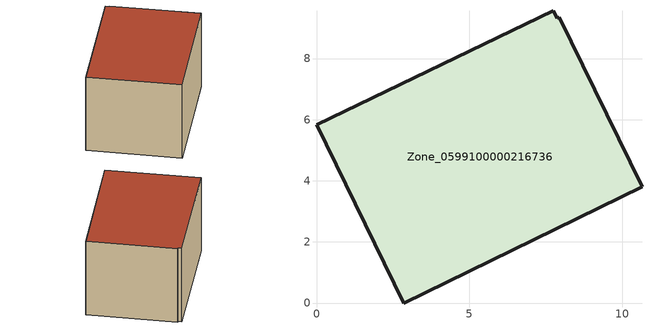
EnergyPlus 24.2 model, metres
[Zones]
Zone_0599100000216736
 floor ground (C_G): 7.75,9.56 7.87,9.32 7.94,9.35 10.65,3.8 2.85,0 0,5.84 z0
 wall outside (C_F): 2.85,0 10.65,3.8 7.94,9.35 7.87,9.32 7.75,9.56 0,5.84 2.85,0 z0:5.87
 roof outside (C_R): 7.87,9.32 7.75,9.56 0,5.84 2.85,0 10.65,3.8 7.94,9.35 z5.87
[BUILDING]
Pand.0599100000216736: North Axis=0; Terrain=City; Loads Convergence Tolerance Value=0.04; Temperature Convergence Tolerance Value=0.4; Solar Distribution=FullExterior; Maximum Number of Warmup Days=25; Minimum Number of Warmup Days=1
[Site:Location]
Rotterdam.The.Hague.AP_ZH_NLD Design_Conditions: Latitude=51.96; Longitude=4.45; Time Zone=1; Elevation=-4.5
[SITE:GROUNDTEMPERATURE:BUILDINGSURFACE]
18, 18, 18, 18, 18, 18, 18, 18, 18, 18, 18, 18
[MATERIAL] Thermal Absorptance=0.9; Solar Absorptance=0.7; Visible Absorptance=0.7
Name | Roughness | Thickness | Conductivity | Density | Specific Heat
G.TC.1946-1964 | MediumSmooth | 0.15 | 1 | 540 | 1210
F.TC.1946-1964 | Rough | 0.3 | 0.857143 | 1920 | 840
R.TC.1946-1964 | MediumRough | 0.2 | 0.235294 | 1500 | 1000
[CONSTRUCTION]
C_G: G.TC.1946-1964
C_F: F.TC.1946-1964
C_R: R.TC.1946-1964
[ZONE]
Zone_0599100000216736: Type=1; Multiplier=1; Ceiling Height=Autocalculate; Volume=Autocalculate; Floor Area=autocalculate; Part of Total Floor Area=Yes
[ZONEINFILTRATION:DESIGNFLOWRATE]
Infil_Zone_0599100000216736: Zone or ZoneList or Space or SpaceList=Zone_0599100000216736; Schedule=AlwaysOn; Design Flow Rate Calculation Method=Flow/Area; Flow Rate per Floor Area=0.003; Constant Term Coefficient=1; Temperature Term Coefficient=0; Velocity Term Coefficient=0; Velocity Squared Term Coefficient=0
[HVACTEMPLATE:ZONE:IDEALLOADSAIRSYSTEM]
Zone_0599100000216736: Maximum Heating Supply Air Temperature=50; Minimum Cooling Supply Air Temperature=13; Maximum Heating Supply Air Humidity Ratio=0.0156; Minimum Cooling Supply Air Humidity Ratio=0.0077; Heating Limit=NoLimit; Cooling Limit=NoLimit; Dehumidification Control Type=ConstantSensibleHeatRatio; Cooling Sensible Heat Ratio=0.7; Dehumidification Setpoint=60; Humidification Control Type=None; Humidification Setpoint=30; Outdoor Air Method=None; Outdoor Air Flow Rate per Person=0.00944; Outdoor Air Flow Rate per Zone Floor Area=0; Outdoor Air Flow Rate per Zone=0; Demand Controlled Ventilation Type=None; Outdoor Air Economizer Type=NoEconomizer; Heat Recovery Type=None; Sensible Heat Recovery Effectiveness=0.7; Latent Heat Recovery Effectiveness=0.65
[ZONECONTROL:THERMOSTAT]
ThermostatControl_Zone_0599100000216736: Zone or ZoneList=Zone_0599100000216736; Control Type Schedule=DualSetpointControlType; Control 1=Thermostat_Zone_0599100000216736; Temperature Difference Between Cutout And Setpoint=0
[THERMOSTATSETPOINT:DUALSETPOINT]
Thermostat_Zone_0599100000216736: Heating Setpoint Temperature Schedule=HeatingSetpoint_Zone_0599100000216736; Cooling Setpoint Temperature Schedule=CoolingSetpoint_Zone_0599100000216736
[SCHEDULE:COMPACT]
HeatingSetpoint_Zone_0599100000216736: Through: 12/31, For: AllDays, Until: 24:00, 21
CoolingSetpoint_Zone_0599100000216736: Through: 12/31, For: AllDays, Until: 24:00, 24
DualSetpointControlType: Through: 12/31, For: AllDays, Until: 24:00, 4
AlwaysOn: Through: 12/31, For: AllDays, Until: 24:00, 1
